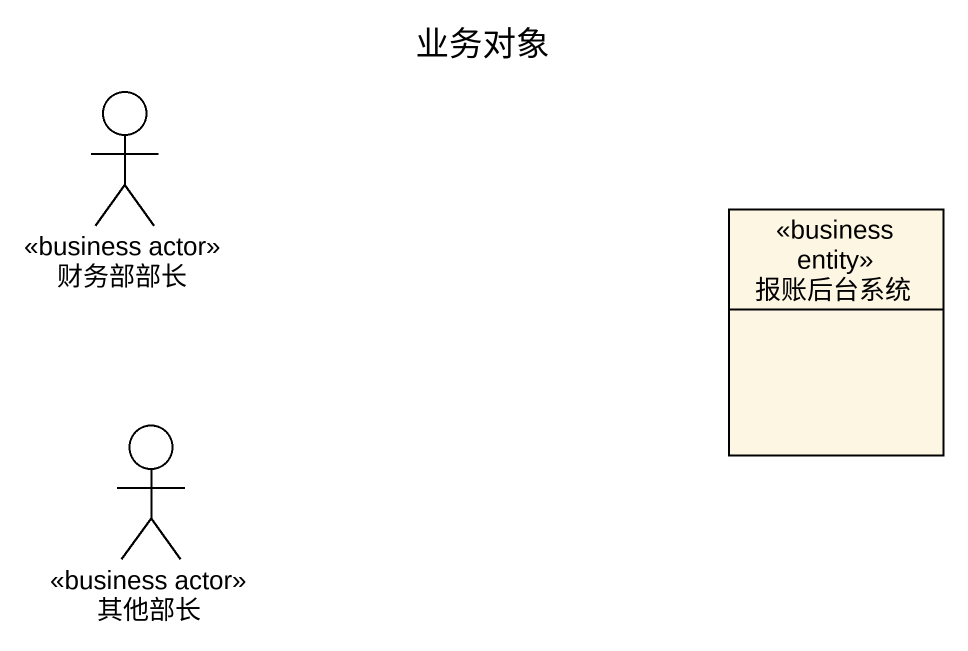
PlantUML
@startuml
title 业务对象
allowmixing
hide circle
hide empty members
actor 财务部部长 <<business actor>>
class 报账后台系统 <<business entity>>
actor 其他部长 <<business actor>>
@enduml
